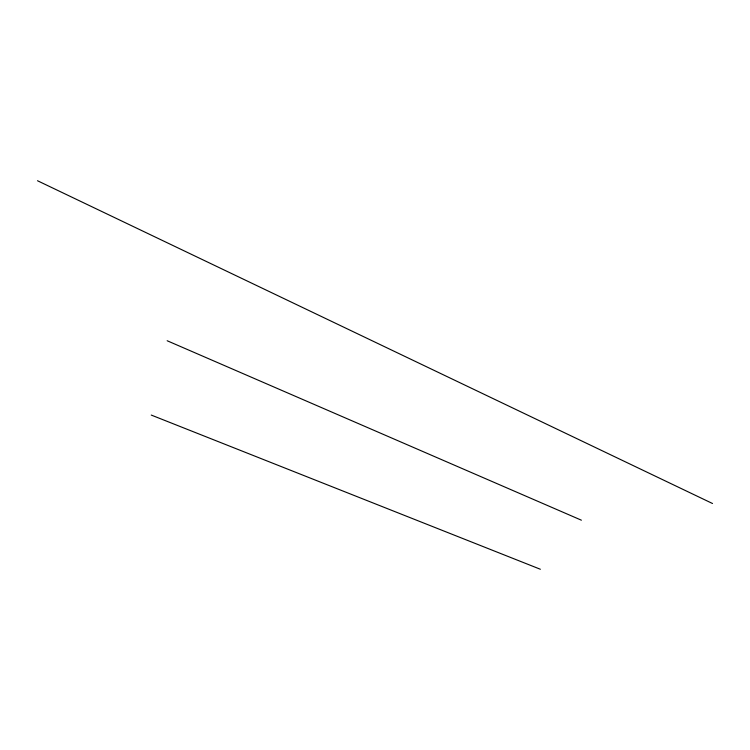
<?xml version="1.0" encoding="UTF-8"?>
<svg xmlns="http://www.w3.org/2000/svg" width="750" height="750" viewBox="0 0 750 750"><rect width="100%" height="100%" fill="white"/><g stroke="black" fill="none" stroke-linecap="round" stroke-linejoin="round"><path stroke-width="1.12" d="M151.256 415.069L540.375 569.259M167.166 340.744L581.391 520.191M37.5 180.741L712.5 503.503"/></g></svg>
